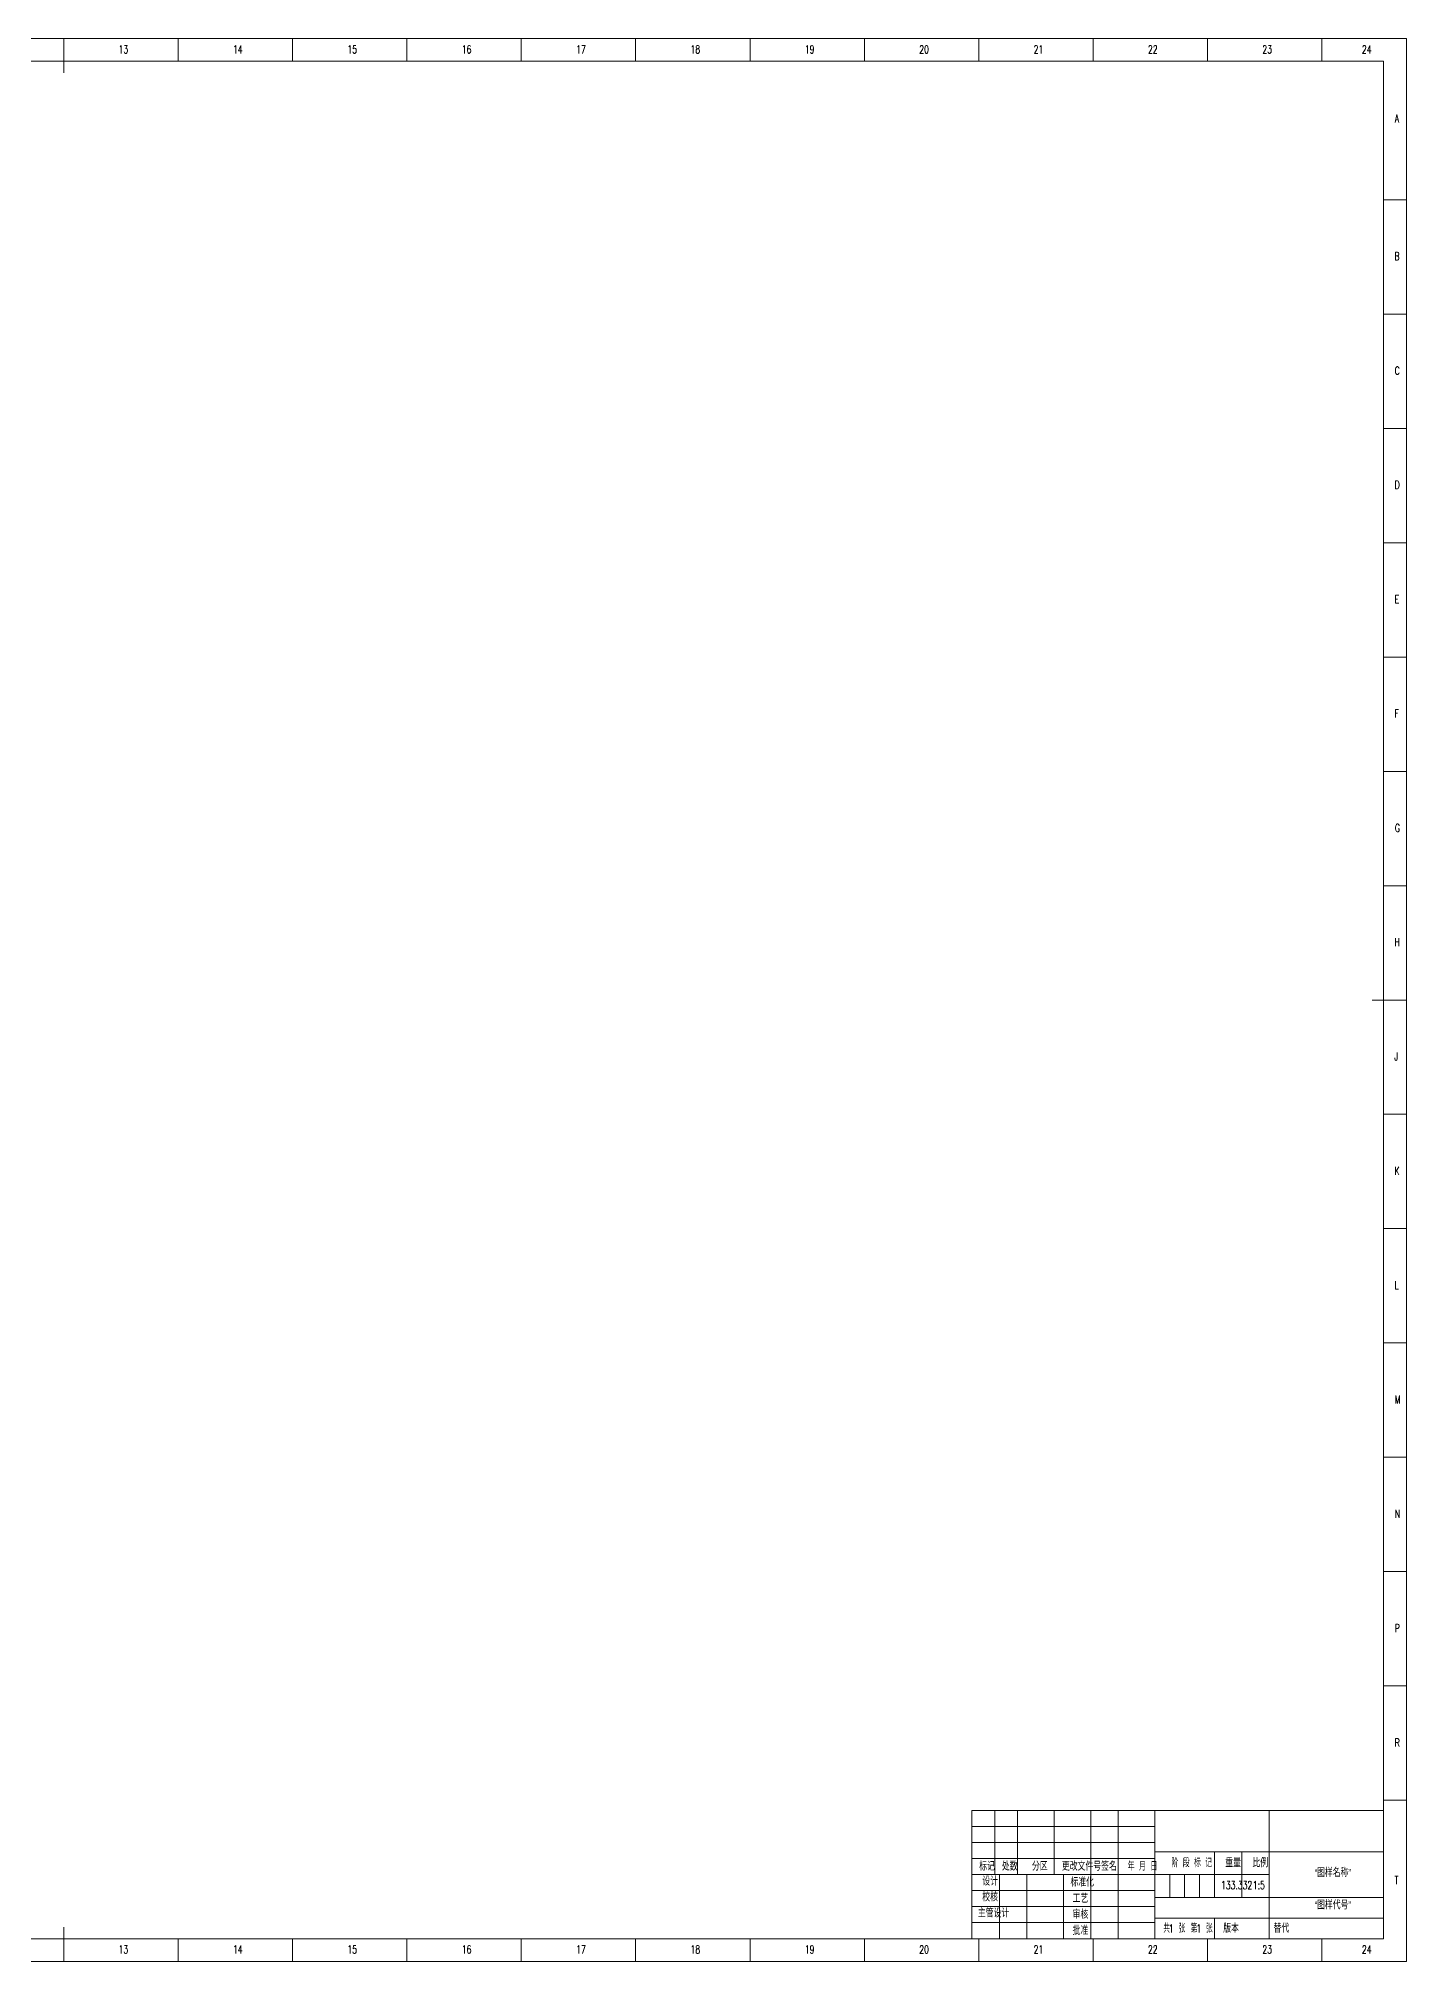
# Model space of a CAD drawing. Header units: millimetres. Extents: x 0 to 1189, y 0 to 841.
# Drawn here: x 591 to 1189, y 0 to 841 of the extents above; entities that cross this region are included whole.
import ezdxf

# ---------------------------------------------------------------- set-up
doc = ezdxf.new("R2010")
doc.units = ezdxf.units.MM
for name, color, linetype, lineweight in [('10', 7, 'Continuous', 18), ('5', 7, 'Continuous', 18), ('9', 7, 'Continuous', 18), ('SLD-0', 7, 'Continuous', 18)]:
    doc.layers.add(name, color=color, linetype=linetype, lineweight=lineweight)
doc.styles.add('SLDTEXTSTYLE0', font='txt.shx', dxfattribs={"width": 0.7, "bigfont": 'bigfont.shx'})
doc.styles.add('SLDTEXTSTYLE1', font='txt.shx', dxfattribs={"width": 0.6, "bigfont": 'bigfont.shx'})
doc.styles.add('SLDTEXTSTYLE2', font='txt.shx', dxfattribs={"width": 0.614286, "bigfont": 'bigfont.shx'})
doc.styles.add('SLDTEXTSTYLE3', font='txt.shx', dxfattribs={"width": 0.62, "bigfont": 'bigfont.shx'})
doc.styles.add('SLDTEXTSTYLE5', font='txt.shx', dxfattribs={"width": 0.7})

msp = doc.modelspace()

# ---------------------------------------------------------------- linework, layer by layer
at = {"layer": '5', "color": 7}
for p, q in [((1189, 841), (0, 841)), ((1189, 0), (1189, 841)), ((999, 59), (1079, 59)), ((999, 52), (1079, 52)), ((1085.5, 38), (1085.5, 28)), ((1092, 38), (1092, 28)), ((1098.5, 38), (1098.5, 28)), ((0, 0), (1189, 0))]:
    msp.add_line(p, q, dxfattribs=at)
at = {"layer": '5', "lineweight": 15}
for p, q in [((602, 841), (602, 826)), ((1189, 420.5), (1174, 420.5)), ((1105, 18.9824), (1105, 10)), ((602, 0), (602, 15))]:
    msp.add_line(p, q, dxfattribs=at)
at = {"layer": '5'}
for p, q in [((652, 841), (652, 831.0501)), ((702, 841), (702, 831.0501)), ((752, 841), (752, 831.0501)), ((802, 841), (802, 831.0501)), ((852, 841), (852, 831.0501)), ((902, 841), (902, 831.0501)), ((952, 841), (952, 831.0501)), ((1002, 841), (1002, 831.0501)), ((1052, 841), (1052, 831.0501)), ((1102, 841), (1102, 831.0501)), ((1152, 841), (1152, 831.0501)), ((1189, 770.5), (1179, 770.5)), ((1189, 720.5), (1179, 720.5)), ((1189, 670.5), (1179, 670.5)), ((1189, 620.5), (1179, 620.5)), ((1189, 570.5), (1179, 570.5)), ((1189, 520.5), (1179, 520.5)), ((1189, 470.5), (1179, 470.5)), ((1189, 370.5), (1179, 370.5)), ((1189, 320.5), (1179, 320.5)), ((1189, 270.5), (1179, 270.5)), ((1189, 220.5), (1179, 220.5)), ((1189, 170.5), (1179, 170.5)), ((1189, 120.5), (1179, 120.5)), ((1189, 70.5), (1179, 70.5)), ((652, 0), (652, 10)), ((702, 0), (702, 10)), ((752, 0), (752, 10)), ((802, 0), (802, 10)), ((852, 0), (852, 10)), ((902, 0), (902, 10)), ((952, 0), (952, 10)), ((1002, 0), (1002, 10)), ((1052, 0), (1052, 10)), ((1102, 0), (1102, 10)), ((1152, 0), (1152, 10))]:
    msp.add_line(p, q, dxfattribs=at)
at = {"layer": '5', "color": 7, "lineweight": 15}
for p, q in [((1179, 831.0501), (25, 831.0501)), ((1179, 10), (1179, 831.0501)), ((999, 66), (1179, 66)), ((999, 66), (999, 10)), ((1009, 66), (1009, 38)), ((1019, 66), (1019, 38)), ((1035, 66), (1035, 38)), ((1051, 66), (1051, 10)), ((1063, 66), (1063, 10)), ((1079, 66), (1079, 10)), ((1129, 66), (1129, 38)), ((999, 45), (1079, 45)), ((1079, 48), (1179, 48)), ((1105, 48), (1105, 28)), ((1117, 48), (1117, 28)), ((999, 38), (1129, 38)), ((1011, 38), (1011, 10)), ((1023, 38), (1023, 10)), ((1039, 38), (1039, 10)), ((1129, 38), (1129, 10)), ((999, 31), (1079, 31)), ((1079, 28), (1179, 28)), ((999, 24), (1079, 24)), ((999, 17), (1079, 17)), ((1079.0061, 18.9824), (1179, 18.9824)), ((0, 10), (1179, 10))]:
    msp.add_line(p, q, dxfattribs=at)

# ---------------------------------------------------------------- texts
at = {"layer": '10', "char_height": 3.5}
for s, insert, width, attachment_point, style in [('13', (628.0889, 837.9858), 4.55, 2, 'SLDTEXTSTYLE5'), ('14', (678.0889, 837.9858), 4.9, 2, 'SLDTEXTSTYLE5'), ('15', (728.0889, 837.9858), 4.55, 2, 'SLDTEXTSTYLE5'), ('16', (778.0913, 837.9858), 4.9, 2, 'SLDTEXTSTYLE5'), ('17', (828.0913, 837.9858), 4.9, 2, 'SLDTEXTSTYLE5'), ('18', (878.0913, 837.9858), 4.9, 2, 'SLDTEXTSTYLE5'), ('19', (928.0913, 837.9858), 4.9, 2, 'SLDTEXTSTYLE5'), ('20', (978.0889, 837.9858), 5.95, 2, 'SLDTEXTSTYLE5'), ('21', (1028.0889, 837.9858), 4.9, 2, 'SLDTEXTSTYLE5'), ('22', (1078.0889, 837.9858), 5.95, 2, 'SLDTEXTSTYLE5'), ('23', (1128.0889, 837.9858), 5.6, 2, 'SLDTEXTSTYLE5'), ('24', (1171.5889, 837.9858), 5.95, 2, 'SLDTEXTSTYLE5'), ('A', (1184.8203, 807.7358), 2.8, 2, 'SLDTEXTSTYLE5'), ('B', (1184.8203, 747.5434), 2.45, 2, 'SLDTEXTSTYLE5'), ('C', (1184.9273, 697.4858), 2.45, 2, 'SLDTEXTSTYLE5'), ('D', (1184.9297, 647.5434), 2.45, 2, 'SLDTEXTSTYLE5'), ('E', (1184.8179, 597.4858), 2.1, 2, 'SLDTEXTSTYLE5'), ('F', (1184.7243, 547.5434), 2.1, 2, 'SLDTEXTSTYLE5'), ('G', (1185.0391, 497.4858), 2.8, 2, 'SLDTEXTSTYLE5'), ('H', (1184.9297, 447.5434), 2.45, 2, 'SLDTEXTSTYLE5'), ('J', (1184.5153, 397.4858), 1.75, 2, 'SLDTEXTSTYLE5'), ('K', (1184.8203, 347.5434), 2.45, 2, 'SLDTEXTSTYLE5'), ('L', (1184.6806, 297.4858), 1.75, 2, 'SLDTEXTSTYLE5'), ('M', (1185.0974, 247.5434), 3.15, 2, 'SLDTEXTSTYLE5'), ('N', (1185.0488, 197.4858), 2.45, 2, 'SLDTEXTSTYLE5'), ('P', (1184.9443, 147.5434), 2.45, 2, 'SLDTEXTSTYLE5'), ('R', (1184.9297, 97.4858), 2.45, 2, 'SLDTEXTSTYLE5'), ('133.332', (1114.7326, 35.1578), 18.55, 2, 'SLDTEXTSTYLE5'), ('“图样名称”', (1156.7319, 40.5106), 35.367598, 2, 'SLDTEXTSTYLE0'), ('T', (1184.6563, 37.2934), 2.45, 2, 'SLDTEXTSTYLE5'), ('校核', (1006.9573, 29.8568), 13.303911, 2, 'SLDTEXTSTYLE0'), ('“图样代号”', (1156.7343, 26.3657), 35.367598, 2, 'SLDTEXTSTYLE0'), ('主管设计', (1008.4885, 22.8297), 27.401676, 2, 'SLDTEXTSTYLE0'), ('1', (1085.1099, 16.1881), 1.4, 1, 'SLDTEXTSTYLE5'), ('1', (1097.1354, 16.1881), 1.4, 1, 'SLDTEXTSTYLE5'), ('13', (628.0889, 7.0434), 4.55, 2, 'SLDTEXTSTYLE5'), ('14', (678.0889, 7.0434), 4.9, 2, 'SLDTEXTSTYLE5'), ('15', (728.0889, 7.0434), 4.55, 2, 'SLDTEXTSTYLE5'), ('16', (778.0913, 7.0434), 4.9, 2, 'SLDTEXTSTYLE5'), ('17', (828.0913, 7.0434), 4.9, 2, 'SLDTEXTSTYLE5'), ('18', (878.0913, 7.0434), 4.9, 2, 'SLDTEXTSTYLE5'), ('19', (928.0913, 7.0434), 4.9, 2, 'SLDTEXTSTYLE5'), ('20', (978.0889, 7.0434), 5.95, 2, 'SLDTEXTSTYLE5'), ('21', (1028.0889, 7.0434), 4.9, 2, 'SLDTEXTSTYLE5'), ('22', (1078.0889, 7.0434), 5.95, 2, 'SLDTEXTSTYLE5'), ('23', (1128.0889, 7.0434), 5.6, 2, 'SLDTEXTSTYLE5'), ('24', (1171.5889, 7.0434), 5.95, 2, 'SLDTEXTSTYLE5')]:
    msp.add_mtext(s, dxfattribs=dict(at, insert=insert, width=width, attachment_point=attachment_point, style=style))
at = {"layer": '10', "color": 7, "insert": (1112.3076, 16.1881), "char_height": 3.5, "width": 13.386034, "attachment_point": 2, "style": 'SLDTEXTSTYLE0'}
msp.add_mtext('版本', dxfattribs=at)
at = {"layer": '9', "color": 7, "char_height": 3.5, "attachment_point": 2}
for s, insert, width, style in [('标记', (1005.6023, 43.3062), 13.386034, 'SLDTEXTSTYLE0'), ('处数', (1015.5401, 43.3062), 13.303911, 'SLDTEXTSTYLE0'), ('分区', (1028.6971, 43.3062), 13.057542, 'SLDTEXTSTYLE0'), ('更改文件号', (1046.9259, 43.3062), 34.245251, 'SLDTEXTSTYLE0'), ('签名', (1058.9265, 43.3062), 12.838547, 'SLDTEXTSTYLE0'), ('年 月 日', (1073.5808, 43.3062), 22.818771, 'SLDTEXTSTYLE3'), ('阶 段 标 记', (1095.0987, 44.8103), 32.099002, 'SLDTEXTSTYLE2'), ('重量', (1113.1828, 44.8103), 13.440782, 'SLDTEXTSTYLE0'), ('比例', (1125.0762, 44.8103), 12.400559, 'SLDTEXTSTYLE0'), ('设计', (1007.0092, 36.7667), 13.331285, 'SLDTEXTSTYLE0'), ('标准化', (1047.2391, 36.3584), 20.421229, 'SLDTEXTSTYLE0'), ('工艺', (1046.4622, 29.2301), 13.221788, 'SLDTEXTSTYLE0'), ('审核', (1046.4616, 22.2493), 12.975419, 'SLDTEXTSTYLE0'), ('批准', (1046.4437, 15.2155), 13.440782, 'SLDTEXTSTYLE0'), ('共  张', (1087.4712, 16.1881), 16.944134, 'SLDTEXTSTYLE1'), ('第  张', (1099.4567, 16.1881), 16.92067, 'SLDTEXTSTYLE1')]:
    msp.add_mtext(s, dxfattribs=dict(at, insert=insert, width=width, style=style))
at = {"layer": 'SLD-0', "char_height": 3.5}
for s, insert, width, attachment_point, style in [('1:5', (1124.4373, 35.1578), 5.6, 2, 'SLDTEXTSTYLE5'), ('替代', (1130.8513, 16.1881), 13.084916, 1, 'SLDTEXTSTYLE0')]:
    msp.add_mtext(s, dxfattribs=dict(at, insert=insert, width=width, attachment_point=attachment_point, style=style))

doc.saveas('drawing.dxf')
